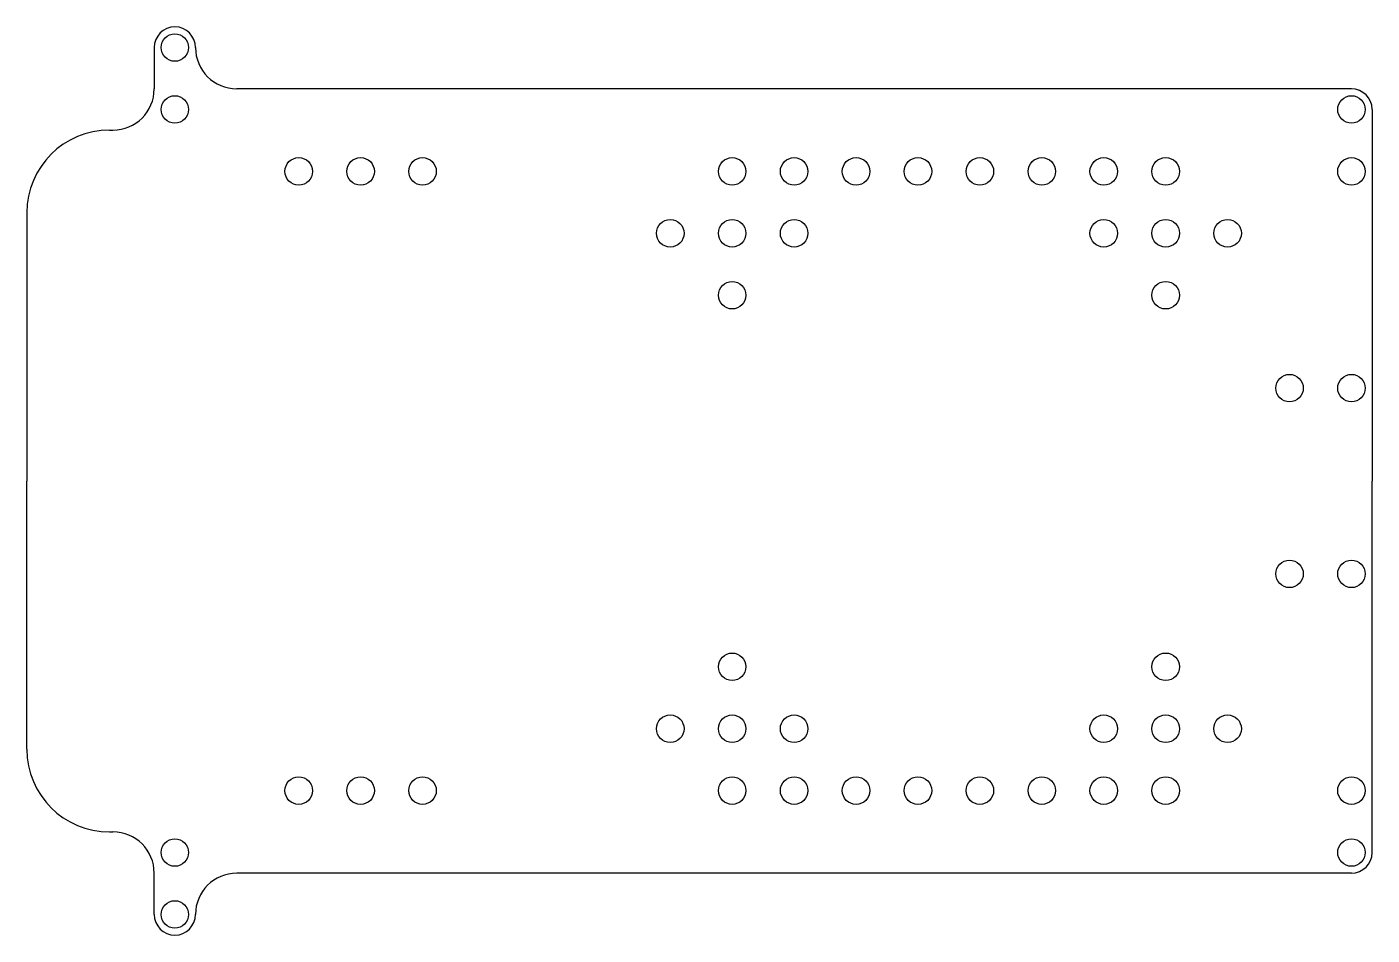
# Model space of a CAD drawing. Header units: millimetres. Extents: x 0 to 195, y 0 to 132.
import ezdxf

# ---------------------------------------------------------------- set-up
doc = ezdxf.new("R2010")
doc.units = ezdxf.units.MM
doc.layers.add('1stp', color=3, linetype='Continuous')
doc.layers.add('3stp', color=7, linetype='Continuous')

msp = doc.modelspace()

# ---------------------------------------------------------------- linework, layer by layer
at = {"layer": '1stp'}
for centre in [(21.5, 129), (21.5, 120), (192.5, 120), (39.5, 111), (48.5, 111), (57.5, 111), (102.5, 111), (111.5, 111), (120.5, 111), (129.5, 111), (138.5, 111), (147.5, 111), (156.5, 111), (165.5, 111), (192.5, 111), (93.5, 102), (102.5, 102), (111.5, 102), (156.5, 102), (165.5, 102), (174.5, 102), (102.5, 93), (165.5, 93), (183.5, 79.5), (192.5, 79.5), (183.5, 52.5), (192.5, 52.5), (102.5, 39), (165.5, 39), (93.5, 30), (102.5, 30), (111.5, 30), (156.5, 30), (165.5, 30), (174.5, 30), (39.5, 21), (48.5, 21), (57.5, 21), (102.5, 21), (111.5, 21), (120.5, 21), (129.5, 21), (138.5, 21), (147.5, 21), (156.5, 21), (165.5, 21), (192.5, 21), (21.5, 12), (192.5, 12), (21.5, 3)]:
    msp.add_circle(centre, 2, dxfattribs=at)
at = {"layer": '3stp'}
for p, q in [((18.5, 129), (18.5, 123)), ((192.5, 123), (30.5, 123)), ((195.5, 120), (195.5, 66)), ((12, 117), (12.5, 117)), ((0, 105), (0, 66)), ((0, 27), (0, 66)), ((195.5, 12), (195.5, 66)), ((12, 15), (12.5, 15)), ((18.5, 3), (18.5, 9)), ((192.5, 9), (30.5, 9)), ((24.5, 3), (24.5, 3))]:
    msp.add_line(p, q, dxfattribs=at)
for centre, radius, start, end in [((21.5, 129), 3, 0, 180), ((30.5, 129), 6, 180, 270), ((12.5, 123), 6, 270, 0), ((192.5, 120), 3, 0, 90), ((12, 105), 12, 90, 180), ((12, 27), 12, 180, 270), ((12.5, 9), 6, 0, 90), ((192.5, 12), 3, 270, 0), ((30.5, 3), 6, 90, 180), ((21.5, 3), 3, 180, 0)]:
    msp.add_arc(centre, radius, start, end, dxfattribs=at)

doc.saveas('drawing.dxf')
